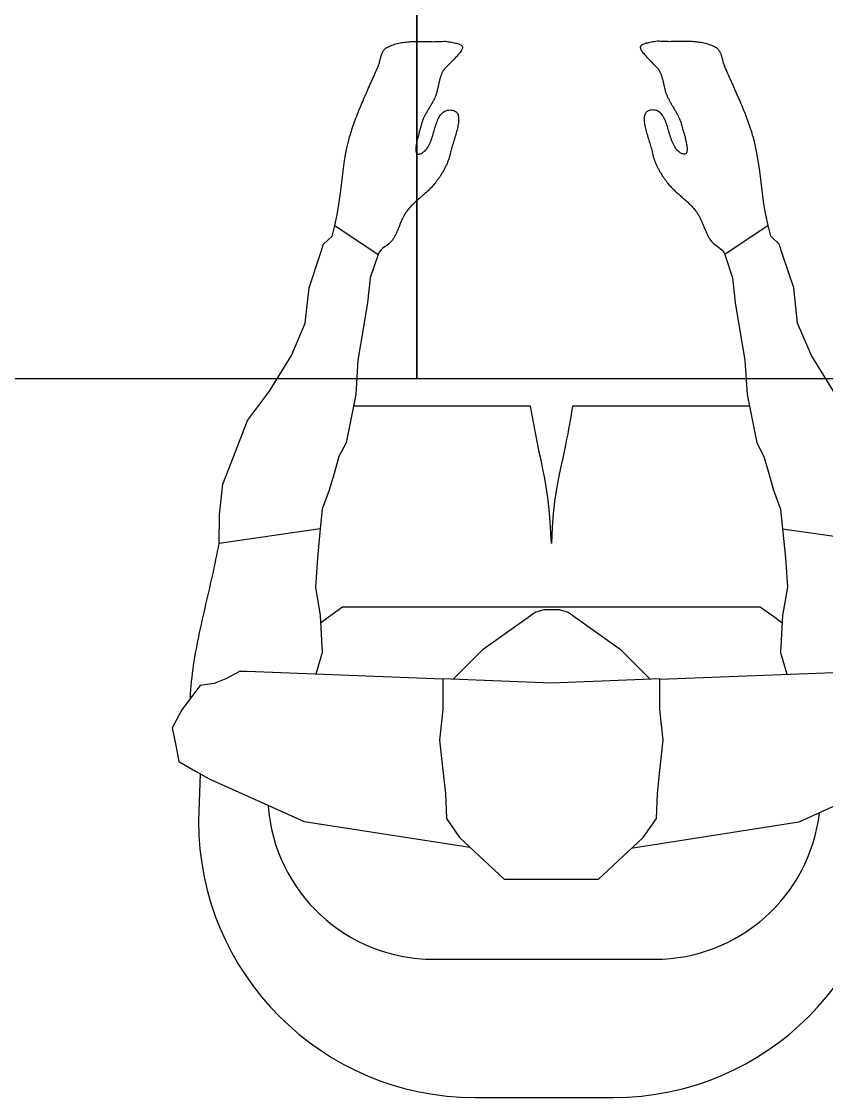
# Model space of a CAD drawing. Header units: millimetres. Extents: x -155 to 94595, y -3153 to 63413.
# Drawn here: x 90479 to 91061, y 43507 to 44285 of the extents above; entities that cross this region are included whole.
import ezdxf

# ---------------------------------------------------------------- set-up
doc = ezdxf.new("R2010")
doc.units = ezdxf.units.MM
doc.linetypes.add('TRATTEGGIATA2', pattern=[0.375, 0.25, -0.125])
doc.layers.add('5', color=1, linetype='TRATTEGGIATA2')
doc.layers.add('int', color=185, linetype='Continuous')

msp = doc.modelspace()

# ---------------------------------------------------------------- linework, layer by layer
at = {"layer": '5'}
for points in [[(90764.86, 44026.989), (90164.86, 44026.989), (90164.86, 44926.989), (90764.86, 44926.989)], [(91364.86, 44026.989), (90764.86, 44026.989), (90764.86, 44926.989), (91364.86, 44926.989)]]:
    msp.add_lwpolyline(points, close=True, dxfattribs=at)
at = {"layer": 'int'}
for p, q in [((90741.839, 44265.527), (90742.13, 44265.785)), ((90742.13, 44265.785), (90742.437, 44266.026)), ((90742.437, 44266.026), (90742.761, 44266.25)), ((90742.761, 44266.25), (90743.104, 44266.456)), ((90743.104, 44266.456), (90743.467, 44266.642)), ((90743.467, 44266.642), (90743.848, 44266.809)), ((90743.848, 44266.809), (90744.814, 44267.295)), ((90744.814, 44267.295), (90745.789, 44267.741)), ((90745.789, 44267.741), (90746.775, 44268.151)), ((90746.775, 44268.151), (90747.77, 44268.524)), ((90747.77, 44268.524), (90748.775, 44268.864)), ((90748.775, 44268.864), (90749.788, 44269.17)), ((90749.788, 44269.17), (90750.81, 44269.446)), ((90750.81, 44269.446), (90751.84, 44269.692)), ((90751.84, 44269.692), (90752.877, 44269.91)), ((90752.877, 44269.91), (90753.921, 44270.102)), ((90753.921, 44270.102), (90754.972, 44270.269)), ((90754.972, 44270.269), (90756.03, 44270.413)), ((90756.03, 44270.413), (90757.093, 44270.535)), ((90757.093, 44270.535), (90758.162, 44270.636)), ((90758.162, 44270.636), (90759.235, 44270.719)), ((90759.235, 44270.719), (90760.314, 44270.785)), ((90760.314, 44270.785), (90761.396, 44270.835)), ((90761.396, 44270.835), (90762.482, 44270.872)), ((90762.482, 44270.872), (90763.572, 44270.896)), ((90763.572, 44270.896), (90764.665, 44270.909)), ((90764.665, 44270.909), (90765.76, 44270.913)), ((90765.76, 44270.913), (90766.857, 44270.909)), ((90766.857, 44270.909), (90767.956, 44270.898)), ((90767.956, 44270.898), (90769.056, 44270.883)), ((90769.056, 44270.883), (90770.157, 44270.865)), ((90770.157, 44270.865), (90771.258, 44270.846)), ((90771.258, 44270.846), (90772.359, 44270.826)), ((90772.359, 44270.826), (90773.46, 44270.808)), ((90773.46, 44270.808), (90774.56, 44270.793)), ((90774.56, 44270.793), (90775.659, 44270.783)), ((90775.659, 44270.783), (90776.756, 44270.779)), ((90776.756, 44270.779), (90777.851, 44270.783)), ((90777.851, 44270.783), (90778.944, 44270.796)), ((90778.944, 44270.796), (90780.033, 44270.82)), ((90780.033, 44270.82), (90781.12, 44270.856)), ((90781.12, 44270.856), (90782.202, 44270.906)), ((90782.202, 44270.906), (90783.281, 44270.972)), ((90783.281, 44270.972), (90784.354, 44271.055)), ((90784.354, 44271.055), (90785.423, 44271.157)), ((90785.423, 44271.157), (90786.674, 44270.948)), ((90786.674, 44270.948), (90787.858, 44270.748)), ((90787.858, 44270.748), (90788.977, 44270.556)), ((90788.977, 44270.556), (90790.03, 44270.368)), ((90790.03, 44270.368), (90791.017, 44270.183)), ((90791.017, 44270.183), (90791.938, 44269.999)), ((90791.938, 44269.999), (90792.793, 44269.814)), ((90792.793, 44269.814), (90793.582, 44269.626)), ((90793.582, 44269.626), (90794.305, 44269.433)), ((90794.305, 44269.433), (90794.962, 44269.233)), ((90794.962, 44269.233), (90795.553, 44269.025)), ((90795.553, 44269.025), (90796.077, 44268.805)), ((90796.077, 44268.805), (90796.536, 44268.572)), ((90796.536, 44268.572), (90796.928, 44268.323)), ((90796.928, 44268.323), (90797.254, 44268.058)), ((90797.254, 44268.058), (90797.514, 44267.774)), ((90797.514, 44267.774), (90797.707, 44267.469)), ((90797.817, 44265.999), (90797.679, 44265.559)), ((90797.707, 44267.469), (90797.834, 44267.141)), ((90797.889, 44266.408), (90797.817, 44265.999)), ((90797.834, 44267.141), (90797.895, 44266.788)), ((90797.895, 44266.788), (90797.889, 44266.408)), ((90926.562, 44267.141), (90926.501, 44266.788)), ((90926.501, 44266.788), (90926.507, 44266.408)), ((90926.507, 44266.408), (90926.579, 44265.999)), ((90926.689, 44267.469), (90926.562, 44267.141)), ((90926.579, 44265.999), (90926.718, 44265.559)), ((90926.882, 44267.774), (90926.689, 44267.469)), ((90927.142, 44268.058), (90926.882, 44267.774)), ((90927.468, 44268.323), (90927.142, 44268.058)), ((90927.86, 44268.572), (90927.468, 44268.323)), ((90928.319, 44268.805), (90927.86, 44268.572)), ((90928.843, 44269.025), (90928.319, 44268.805)), ((90929.434, 44269.233), (90928.843, 44269.025)), ((90930.091, 44269.433), (90929.434, 44269.233)), ((90930.814, 44269.626), (90930.091, 44269.433)), ((90931.603, 44269.814), (90930.814, 44269.626)), ((90932.458, 44269.999), (90931.603, 44269.814)), ((90933.379, 44270.183), (90932.458, 44269.999)), ((90934.366, 44270.368), (90933.379, 44270.183)), ((90935.419, 44270.556), (90934.366, 44270.368)), ((90936.538, 44270.748), (90935.419, 44270.556)), ((90937.723, 44270.948), (90936.538, 44270.748)), ((90938.973, 44271.157), (90937.723, 44270.948)), ((90940.042, 44271.055), (90938.973, 44271.157)), ((90941.116, 44270.972), (90940.042, 44271.055)), ((90942.194, 44270.906), (90941.116, 44270.972)), ((90943.276, 44270.856), (90942.194, 44270.906)), ((90944.363, 44270.82), (90943.276, 44270.856)), ((90945.452, 44270.796), (90944.363, 44270.82)), ((90946.545, 44270.783), (90945.452, 44270.796)), ((90947.64, 44270.779), (90946.545, 44270.783)), ((90948.737, 44270.783), (90947.64, 44270.779)), ((90949.836, 44270.793), (90948.737, 44270.783)), ((90950.936, 44270.808), (90949.836, 44270.793)), ((90952.037, 44270.826), (90950.936, 44270.808)), ((90953.138, 44270.846), (90952.037, 44270.826)), ((90954.24, 44270.865), (90953.138, 44270.846)), ((90955.34, 44270.883), (90954.24, 44270.865)), ((90956.441, 44270.898), (90955.34, 44270.883)), ((90957.539, 44270.909), (90956.441, 44270.898)), ((90958.637, 44270.913), (90957.539, 44270.909)), ((90959.732, 44270.909), (90958.637, 44270.913)), ((90960.824, 44270.896), (90959.732, 44270.909)), ((90961.914, 44270.872), (90960.824, 44270.896)), ((90963, 44270.835), (90961.914, 44270.872)), ((90964.083, 44270.785), (90963, 44270.835)), ((90965.161, 44270.719), (90964.083, 44270.785)), ((90966.234, 44270.636), (90965.161, 44270.719)), ((90967.303, 44270.535), (90966.234, 44270.636)), ((90968.366, 44270.413), (90967.303, 44270.535)), ((90969.424, 44270.269), (90968.366, 44270.413)), ((90970.475, 44270.102), (90969.424, 44270.269)), ((90971.519, 44269.91), (90970.475, 44270.102)), ((90972.556, 44269.692), (90971.519, 44269.91)), ((90973.586, 44269.446), (90972.556, 44269.692)), ((90974.608, 44269.17), (90973.586, 44269.446)), ((90975.621, 44268.864), (90974.608, 44269.17)), ((90976.626, 44268.524), (90975.621, 44268.864)), ((90977.621, 44268.151), (90976.626, 44268.524)), ((90978.607, 44267.741), (90977.621, 44268.151)), ((90979.583, 44267.295), (90978.607, 44267.741)), ((90980.548, 44266.809), (90979.583, 44267.295)), ((90980.93, 44266.642), (90980.548, 44266.809)), ((90981.292, 44266.456), (90980.93, 44266.642)), ((90981.635, 44266.25), (90981.292, 44266.456)), ((90981.959, 44266.026), (90981.635, 44266.25)), ((90982.266, 44265.785), (90981.959, 44266.026)), ((90982.557, 44265.527), (90982.266, 44265.785)), ((90738.301, 44257.624), (90738.412, 44258.054)), ((90738.412, 44258.054), (90738.523, 44258.484)), ((90738.523, 44258.484), (90738.636, 44258.912)), ((90738.636, 44258.912), (90738.751, 44259.339)), ((90738.751, 44259.339), (90738.87, 44259.762)), ((90738.87, 44259.762), (90738.993, 44260.182)), ((90738.993, 44260.182), (90739.121, 44260.598)), ((90739.121, 44260.598), (90739.255, 44261.008)), ((90739.255, 44261.008), (90739.395, 44261.413)), ((90739.395, 44261.413), (90739.541, 44261.81)), ((90739.541, 44261.81), (90739.696, 44262.201)), ((90739.696, 44262.201), (90739.86, 44262.583)), ((90739.86, 44262.583), (90740.032, 44262.956)), ((90740.032, 44262.956), (90740.215, 44263.32)), ((90740.215, 44263.32), (90740.409, 44263.673)), ((90740.409, 44263.673), (90740.614, 44264.015)), ((90740.614, 44264.015), (90740.831, 44264.344)), ((90740.831, 44264.344), (90741.062, 44264.661)), ((90741.062, 44264.661), (90741.306, 44264.964)), ((90741.306, 44264.964), (90741.565, 44265.253)), ((90741.565, 44265.253), (90741.839, 44265.527)), ((90791.76, 44258.099), (90790.822, 44257.131)), ((90792.632, 44259.012), (90791.76, 44258.099)), ((90793.436, 44259.872), (90792.632, 44259.012)), ((90794.174, 44260.681), (90793.436, 44259.872)), ((90794.846, 44261.442), (90794.174, 44260.681)), ((90795.45, 44262.155), (90794.846, 44261.442)), ((90795.988, 44262.823), (90795.45, 44262.155)), ((90796.459, 44263.448), (90795.988, 44262.823)), ((90796.864, 44264.032), (90796.459, 44263.448)), ((90797.202, 44264.577), (90796.864, 44264.032)), ((90797.474, 44265.086), (90797.202, 44264.577)), ((90797.679, 44265.559), (90797.474, 44265.086)), ((90926.718, 44265.559), (90926.923, 44265.086)), ((90926.923, 44265.086), (90927.194, 44264.577)), ((90927.194, 44264.577), (90927.532, 44264.032)), ((90927.532, 44264.032), (90927.937, 44263.448)), ((90927.937, 44263.448), (90928.408, 44262.823)), ((90928.408, 44262.823), (90928.946, 44262.155)), ((90928.946, 44262.155), (90929.551, 44261.442)), ((90929.551, 44261.442), (90930.222, 44260.681)), ((90930.222, 44260.681), (90930.96, 44259.872)), ((90930.96, 44259.872), (90931.765, 44259.012)), ((90931.765, 44259.012), (90932.636, 44258.099)), ((90932.636, 44258.099), (90933.574, 44257.131)), ((90982.831, 44265.253), (90982.557, 44265.527)), ((90983.09, 44264.964), (90982.831, 44265.253)), ((90983.334, 44264.661), (90983.09, 44264.964)), ((90983.565, 44264.344), (90983.334, 44264.661)), ((90983.782, 44264.015), (90983.565, 44264.344)), ((90983.988, 44263.673), (90983.782, 44264.015)), ((90984.181, 44263.32), (90983.988, 44263.673)), ((90984.364, 44262.956), (90984.181, 44263.32)), ((90984.537, 44262.583), (90984.364, 44262.956)), ((90984.7, 44262.201), (90984.537, 44262.583)), ((90984.855, 44261.81), (90984.7, 44262.201)), ((90985.002, 44261.413), (90984.855, 44261.81)), ((90985.141, 44261.008), (90985.002, 44261.413)), ((90985.275, 44260.598), (90985.141, 44261.008)), ((90985.403, 44260.182), (90985.275, 44260.598)), ((90985.526, 44259.762), (90985.403, 44260.182)), ((90985.645, 44259.339), (90985.526, 44259.762)), ((90985.76, 44258.912), (90985.645, 44259.339)), ((90985.873, 44258.484), (90985.76, 44258.912)), ((90985.985, 44258.054), (90985.873, 44258.484)), ((90986.095, 44257.624), (90985.985, 44258.054)), ((90735.649, 44250.051), (90736.224, 44251.376)), ((90736.224, 44251.376), (90736.794, 44252.701)), ((90736.794, 44252.701), (90736.95, 44253.078)), ((90736.95, 44253.078), (90737.097, 44253.463)), ((90737.097, 44253.463), (90737.237, 44253.856)), ((90737.237, 44253.856), (90737.371, 44254.256)), ((90737.371, 44254.256), (90737.499, 44254.663)), ((90737.499, 44254.663), (90737.622, 44255.075)), ((90737.622, 44255.075), (90737.742, 44255.492)), ((90737.742, 44255.492), (90737.857, 44255.914)), ((90737.857, 44255.914), (90737.97, 44256.338)), ((90737.97, 44256.338), (90738.082, 44256.765)), ((90738.082, 44256.765), (90738.192, 44257.194)), ((90738.192, 44257.194), (90738.301, 44257.624)), ((90784.24, 44250.077), (90784.52, 44250.524)), ((90784.52, 44250.524), (90784.815, 44250.964)), ((90784.815, 44250.964), (90785.127, 44251.395)), ((90786.4, 44252.668), (90785.127, 44251.395)), ((90787.606, 44253.876), (90786.4, 44252.668)), ((90788.745, 44255.021), (90787.606, 44253.876)), ((90789.817, 44256.106), (90788.745, 44255.021)), ((90790.822, 44257.131), (90789.817, 44256.106)), ((90933.574, 44257.131), (90934.579, 44256.106)), ((90934.579, 44256.106), (90935.651, 44255.021)), ((90935.651, 44255.021), (90936.79, 44253.876)), ((90936.79, 44253.876), (90937.996, 44252.668)), ((90937.996, 44252.668), (90939.269, 44251.395)), ((90939.581, 44250.964), (90939.269, 44251.395)), ((90939.877, 44250.524), (90939.581, 44250.964)), ((90940.156, 44250.077), (90939.877, 44250.524)), ((90986.204, 44257.194), (90986.095, 44257.624)), ((90986.314, 44256.765), (90986.204, 44257.194)), ((90986.426, 44256.338), (90986.314, 44256.765)), ((90986.539, 44255.914), (90986.426, 44256.338)), ((90986.655, 44255.492), (90986.539, 44255.914)), ((90986.774, 44255.075), (90986.655, 44255.492)), ((90986.897, 44254.663), (90986.774, 44255.075)), ((90987.025, 44254.256), (90986.897, 44254.663)), ((90987.159, 44253.856), (90987.025, 44254.256)), ((90987.299, 44253.463), (90987.159, 44253.856)), ((90987.446, 44253.078), (90987.299, 44253.463)), ((90987.602, 44252.701), (90987.446, 44253.078)), ((90988.172, 44251.376), (90987.602, 44252.701)), ((90988.747, 44250.051), (90988.172, 44251.376)), ((90732.139, 44242.121), (90732.729, 44243.441)), ((90732.729, 44243.441), (90733.318, 44244.762)), ((90733.318, 44244.762), (90733.904, 44246.083)), ((90733.904, 44246.083), (90734.489, 44247.405)), ((90734.489, 44247.405), (90735.07, 44248.728)), ((90735.07, 44248.728), (90735.649, 44250.051)), ((90781.319, 44242.174), (90781.445, 44242.696)), ((90781.445, 44242.696), (90781.575, 44243.216)), ((90781.575, 44243.216), (90781.709, 44243.733)), ((90781.709, 44243.733), (90781.85, 44244.248)), ((90781.85, 44244.248), (90781.996, 44244.759)), ((90781.996, 44244.759), (90782.15, 44245.267)), ((90782.15, 44245.267), (90782.312, 44245.771)), ((90782.312, 44245.771), (90782.482, 44246.271)), ((90782.482, 44246.271), (90782.662, 44246.766)), ((90782.662, 44246.766), (90782.852, 44247.256)), ((90782.852, 44247.256), (90783.052, 44247.741)), ((90783.052, 44247.741), (90783.264, 44248.221)), ((90783.264, 44248.221), (90783.488, 44248.695)), ((90783.488, 44248.695), (90783.725, 44249.162)), ((90783.725, 44249.162), (90783.975, 44249.623)), ((90783.975, 44249.623), (90784.24, 44250.077)), ((90940.421, 44249.623), (90940.156, 44250.077)), ((90940.672, 44249.162), (90940.421, 44249.623)), ((90940.908, 44248.695), (90940.672, 44249.162)), ((90941.132, 44248.221), (90940.908, 44248.695)), ((90941.344, 44247.741), (90941.132, 44248.221)), ((90941.544, 44247.256), (90941.344, 44247.741)), ((90941.734, 44246.766), (90941.544, 44247.256)), ((90941.914, 44246.271), (90941.734, 44246.766)), ((90942.084, 44245.771), (90941.914, 44246.271)), ((90942.246, 44245.267), (90942.084, 44245.771)), ((90942.4, 44244.759), (90942.246, 44245.267)), ((90942.546, 44244.248), (90942.4, 44244.759)), ((90942.687, 44243.733), (90942.546, 44244.248)), ((90942.822, 44243.216), (90942.687, 44243.733)), ((90942.951, 44242.696), (90942.822, 44243.216)), ((90943.077, 44242.174), (90942.951, 44242.696)), ((90989.326, 44248.728), (90988.747, 44250.051)), ((90989.907, 44247.405), (90989.326, 44248.728)), ((90990.492, 44246.083), (90989.907, 44247.405)), ((90991.079, 44244.762), (90990.492, 44246.083)), ((90991.667, 44243.441), (90991.079, 44244.762)), ((90992.257, 44242.121), (90991.667, 44243.441)), ((90728.603, 44234.195), (90729.189, 44235.517)), ((90729.189, 44235.517), (90729.778, 44236.839)), ((90729.778, 44236.839), (90730.368, 44238.16)), ((90730.368, 44238.16), (90730.958, 44239.48)), ((90730.958, 44239.48), (90731.549, 44240.801)), ((90731.549, 44240.801), (90732.139, 44242.121)), ((90779.459, 44234.315), (90779.607, 44234.828)), ((90779.607, 44234.828), (90779.748, 44235.345)), ((90779.748, 44235.345), (90779.884, 44235.865)), ((90779.884, 44235.865), (90780.014, 44236.386)), ((90780.014, 44236.386), (90780.14, 44236.91)), ((90780.14, 44236.91), (90780.263, 44237.435)), ((90780.263, 44237.435), (90780.383, 44237.961)), ((90780.383, 44237.961), (90780.5, 44238.488)), ((90780.5, 44238.488), (90780.616, 44239.016)), ((90780.616, 44239.016), (90780.731, 44239.544)), ((90780.731, 44239.544), (90780.846, 44240.071)), ((90780.846, 44240.071), (90780.961, 44240.599)), ((90780.961, 44240.599), (90781.078, 44241.125)), ((90781.078, 44241.125), (90781.198, 44241.65)), ((90781.198, 44241.65), (90781.319, 44242.174)), ((90943.199, 44241.65), (90943.077, 44242.174)), ((90943.318, 44241.125), (90943.199, 44241.65)), ((90943.435, 44240.599), (90943.318, 44241.125)), ((90943.55, 44240.071), (90943.435, 44240.599)), ((90943.665, 44239.544), (90943.55, 44240.071)), ((90943.78, 44239.016), (90943.665, 44239.544)), ((90943.896, 44238.488), (90943.78, 44239.016)), ((90944.014, 44237.961), (90943.896, 44238.488)), ((90944.133, 44237.435), (90944.014, 44237.961)), ((90944.256, 44236.91), (90944.133, 44237.435)), ((90944.382, 44236.386), (90944.256, 44236.91)), ((90944.512, 44235.865), (90944.382, 44236.386)), ((90944.648, 44235.345), (90944.512, 44235.865)), ((90944.789, 44234.828), (90944.648, 44235.345)), ((90944.937, 44234.315), (90944.789, 44234.828)), ((90992.847, 44240.801), (90992.257, 44242.121)), ((90993.438, 44239.48), (90992.847, 44240.801)), ((90994.028, 44238.16), (90993.438, 44239.48)), ((90994.618, 44236.839), (90994.028, 44238.16)), ((90995.207, 44235.517), (90994.618, 44236.839)), ((90995.794, 44234.195), (90995.207, 44235.517)), ((90725.143, 44226.238), (90725.71, 44227.568)), ((90725.71, 44227.568), (90726.281, 44228.896)), ((90726.281, 44228.896), (90726.857, 44230.223)), ((90726.857, 44230.223), (90727.436, 44231.548)), ((90727.436, 44231.548), (90728.018, 44232.872)), ((90728.018, 44232.872), (90728.603, 44234.195)), ((90776.23, 44226.943), (90775.934, 44226.418)), ((90776.522, 44227.471), (90776.23, 44226.943)), ((90776.808, 44228.001), (90776.522, 44227.471)), ((90777.087, 44228.533), (90776.808, 44228.001)), ((90777.36, 44229.069), (90777.087, 44228.533)), ((90777.625, 44229.608), (90777.36, 44229.069)), ((90777.882, 44230.15), (90777.625, 44229.608)), ((90778.129, 44230.696), (90777.882, 44230.15)), ((90778.368, 44231.246), (90778.129, 44230.696)), ((90778.596, 44231.801), (90778.368, 44231.246)), ((90778.596, 44231.801), (90778.787, 44232.295)), ((90778.787, 44232.295), (90778.968, 44232.794)), ((90778.968, 44232.794), (90779.14, 44233.297)), ((90779.14, 44233.297), (90779.304, 44233.804)), ((90779.304, 44233.804), (90779.459, 44234.315)), ((90945.093, 44233.804), (90944.937, 44234.315)), ((90945.256, 44233.297), (90945.093, 44233.804)), ((90945.428, 44232.794), (90945.256, 44233.297)), ((90945.609, 44232.295), (90945.428, 44232.794)), ((90945.8, 44231.801), (90945.609, 44232.295)), ((90945.8, 44231.801), (90946.028, 44231.246)), ((90946.028, 44231.246), (90946.267, 44230.696)), ((90946.267, 44230.696), (90946.515, 44230.15)), ((90946.515, 44230.15), (90946.771, 44229.608)), ((90946.771, 44229.608), (90947.036, 44229.069)), ((90947.036, 44229.069), (90947.309, 44228.533)), ((90947.309, 44228.533), (90947.588, 44228.001)), ((90947.588, 44228.001), (90947.874, 44227.471)), ((90947.874, 44227.471), (90948.166, 44226.943)), ((90948.166, 44226.943), (90948.462, 44226.418)), ((90996.378, 44232.872), (90995.794, 44234.195)), ((90996.961, 44231.548), (90996.378, 44232.872)), ((90997.54, 44230.223), (90996.961, 44231.548)), ((90998.115, 44228.896), (90997.54, 44230.223)), ((90998.686, 44227.568), (90998.115, 44228.896)), ((90999.253, 44226.238), (90998.686, 44227.568)), ((90721.866, 44218.217), (90722.395, 44219.56)), ((90722.395, 44219.56), (90722.932, 44220.9)), ((90722.932, 44220.9), (90723.475, 44222.238)), ((90723.475, 44222.238), (90724.025, 44223.574)), ((90724.025, 44223.574), (90724.582, 44224.907)), ((90724.582, 44224.907), (90725.143, 44226.238)), ((90771.632, 44219.136), (90771.341, 44218.61)), ((90771.929, 44219.66), (90771.632, 44219.136)), ((90772.23, 44220.182), (90771.929, 44219.66)), ((90772.534, 44220.703), (90772.23, 44220.182)), ((90772.842, 44221.222), (90772.534, 44220.703)), ((90773.151, 44221.741), (90772.842, 44221.222)), ((90773.463, 44222.259), (90773.151, 44221.741)), ((90773.775, 44222.777), (90773.463, 44222.259)), ((90774.088, 44223.295), (90773.775, 44222.777)), ((90774.4, 44223.814), (90774.088, 44223.295)), ((90774.712, 44224.332), (90774.4, 44223.814)), ((90775.021, 44224.852), (90774.712, 44224.332)), ((90775.329, 44225.372), (90775.021, 44224.852)), ((90775.633, 44225.894), (90775.329, 44225.372)), ((90775.934, 44226.418), (90775.633, 44225.894)), ((90782.646, 44218.51), (90783.26, 44219.138)), ((90783.26, 44219.138), (90783.921, 44219.698)), ((90783.921, 44219.698), (90784.631, 44220.183)), ((90784.631, 44220.183), (90785.395, 44220.591)), ((90785.395, 44220.591), (90786.215, 44220.917)), ((90786.215, 44220.917), (90787.094, 44221.154)), ((90787.094, 44221.154), (90788.037, 44221.301)), ((90788.037, 44221.301), (90789.046, 44221.35)), ((90789.046, 44221.35), (90789.966, 44221.309)), ((90789.966, 44221.309), (90790.798, 44221.188)), ((90790.798, 44221.188), (90791.545, 44220.991)), ((90791.545, 44220.991), (90792.212, 44220.72)), ((90792.212, 44220.72), (90792.8, 44220.379)), ((90792.8, 44220.379), (90793.313, 44219.97)), ((90793.313, 44219.97), (90793.755, 44219.498)), ((90793.755, 44219.498), (90794.128, 44218.966)), ((90930.641, 44219.498), (90930.268, 44218.966)), ((90931.083, 44219.97), (90930.641, 44219.498)), ((90931.596, 44220.379), (90931.083, 44219.97)), ((90932.184, 44220.72), (90931.596, 44220.379)), ((90932.851, 44220.991), (90932.184, 44220.72)), ((90933.598, 44221.188), (90932.851, 44220.991)), ((90934.43, 44221.309), (90933.598, 44221.188)), ((90935.35, 44221.35), (90934.43, 44221.309)), ((90936.359, 44221.301), (90935.35, 44221.35)), ((90937.302, 44221.154), (90936.359, 44221.301)), ((90938.182, 44220.917), (90937.302, 44221.154)), ((90939.001, 44220.591), (90938.182, 44220.917)), ((90939.765, 44220.183), (90939.001, 44220.591)), ((90940.475, 44219.698), (90939.765, 44220.183)), ((90941.136, 44219.138), (90940.475, 44219.698)), ((90941.75, 44218.51), (90941.136, 44219.138)), ((90948.462, 44226.418), (90948.763, 44225.894)), ((90948.763, 44225.894), (90949.067, 44225.372)), ((90949.067, 44225.372), (90949.375, 44224.852)), ((90949.375, 44224.852), (90949.684, 44224.332)), ((90949.684, 44224.332), (90949.996, 44223.814)), ((90949.996, 44223.814), (90950.308, 44223.295)), ((90950.308, 44223.295), (90950.621, 44222.777)), ((90950.621, 44222.777), (90950.933, 44222.259)), ((90950.933, 44222.259), (90951.245, 44221.741)), ((90951.245, 44221.741), (90951.554, 44221.222)), ((90951.554, 44221.222), (90951.862, 44220.703)), ((90951.862, 44220.703), (90952.166, 44220.182)), ((90952.166, 44220.182), (90952.467, 44219.66)), ((90952.467, 44219.66), (90952.764, 44219.136)), ((90952.764, 44219.136), (90953.056, 44218.61)), ((90999.815, 44224.907), (90999.253, 44226.238)), ((91000.371, 44223.574), (90999.815, 44224.907)), ((91000.921, 44222.238), (91000.371, 44223.574)), ((91001.464, 44220.9), (91000.921, 44222.238)), ((91002.001, 44219.56), (91001.464, 44220.9)), ((91002.53, 44218.217), (91002.001, 44219.56)), ((90718.877, 44210.096), (90719.351, 44211.458)), ((90719.351, 44211.458), (90719.835, 44212.816)), ((90719.835, 44212.816), (90720.329, 44214.171)), ((90720.329, 44214.171), (90720.833, 44215.523)), ((90720.833, 44215.523), (90721.345, 44216.871)), ((90721.345, 44216.871), (90721.866, 44218.217)), ((90768.299, 44211.481), (90768.145, 44210.9)), ((90768.466, 44212.056), (90768.299, 44211.481)), ((90768.647, 44212.625), (90768.466, 44212.056)), ((90768.841, 44213.19), (90768.647, 44212.625)), ((90769.047, 44213.749), (90768.841, 44213.19)), ((90769.264, 44214.304), (90769.047, 44213.749)), ((90769.493, 44214.855), (90769.264, 44214.304)), ((90769.731, 44215.401), (90769.493, 44214.855)), ((90769.979, 44215.944), (90769.731, 44215.401)), ((90770.236, 44216.483), (90769.979, 44215.944)), ((90770.502, 44217.019), (90770.236, 44216.483)), ((90770.775, 44217.552), (90770.502, 44217.019)), ((90771.054, 44218.083), (90770.775, 44217.552)), ((90771.341, 44218.61), (90771.054, 44218.083)), ((90778.642, 44210.52), (90778.992, 44211.56)), ((90778.992, 44211.56), (90779.358, 44212.573)), ((90779.358, 44212.573), (90779.743, 44213.554)), ((90779.743, 44213.554), (90780.15, 44214.499)), ((90780.15, 44214.499), (90780.584, 44215.402)), ((90780.584, 44215.402), (90781.047, 44216.259)), ((90781.047, 44216.259), (90781.543, 44217.066)), ((90781.543, 44217.066), (90782.075, 44217.818)), ((90782.075, 44217.818), (90782.646, 44218.51)), ((90794.128, 44218.966), (90794.436, 44218.376)), ((90794.436, 44218.376), (90794.681, 44217.732)), ((90794.681, 44217.732), (90794.868, 44217.037)), ((90794.925, 44211.979), (90794.788, 44211.018)), ((90794.868, 44217.037), (90794.998, 44216.294)), ((90795.026, 44212.911), (90794.925, 44211.979)), ((90794.998, 44216.294), (90795.076, 44215.507)), ((90795.087, 44213.812), (90795.026, 44212.911)), ((90795.076, 44215.507), (90795.105, 44214.679)), ((90795.105, 44214.679), (90795.087, 44213.812)), ((90929.32, 44215.507), (90929.291, 44214.679)), ((90929.291, 44214.679), (90929.309, 44213.812)), ((90929.309, 44213.812), (90929.37, 44212.911)), ((90929.398, 44216.294), (90929.32, 44215.507)), ((90929.37, 44212.911), (90929.471, 44211.979)), ((90929.528, 44217.037), (90929.398, 44216.294)), ((90929.471, 44211.979), (90929.608, 44211.018)), ((90929.715, 44217.732), (90929.528, 44217.037)), ((90929.96, 44218.376), (90929.715, 44217.732)), ((90930.268, 44218.966), (90929.96, 44218.376)), ((90942.322, 44217.818), (90941.75, 44218.51)), ((90942.854, 44217.066), (90942.322, 44217.818)), ((90943.349, 44216.259), (90942.854, 44217.066)), ((90943.812, 44215.402), (90943.349, 44216.259)), ((90944.246, 44214.499), (90943.812, 44215.402)), ((90944.654, 44213.554), (90944.246, 44214.499)), ((90945.038, 44212.573), (90944.654, 44213.554)), ((90945.404, 44211.56), (90945.038, 44212.573)), ((90945.754, 44210.52), (90945.404, 44211.56)), ((90953.056, 44218.61), (90953.342, 44218.083)), ((90953.342, 44218.083), (90953.621, 44217.552)), ((90953.621, 44217.552), (90953.894, 44217.019)), ((90953.894, 44217.019), (90954.16, 44216.483)), ((90954.16, 44216.483), (90954.417, 44215.944)), ((90954.417, 44215.944), (90954.665, 44215.401)), ((90954.665, 44215.401), (90954.904, 44214.855)), ((90954.904, 44214.855), (90955.132, 44214.304)), ((90955.132, 44214.304), (90955.349, 44213.749)), ((90955.349, 44213.749), (90955.555, 44213.19)), ((90955.555, 44213.19), (90955.749, 44212.625)), ((90955.749, 44212.625), (90955.93, 44212.056)), ((90955.93, 44212.056), (90956.098, 44211.481)), ((90956.098, 44211.481), (90956.251, 44210.9)), ((91003.051, 44216.871), (91002.53, 44218.217)), ((91003.563, 44215.523), (91003.051, 44216.871)), ((91004.067, 44214.171), (91003.563, 44215.523)), ((91004.561, 44212.816), (91004.067, 44214.171)), ((91005.045, 44211.458), (91004.561, 44212.816)), ((91005.519, 44210.096), (91005.045, 44211.458)), ((90716.682, 44203.228), (90717.096, 44204.61)), ((90717.096, 44204.61), (90717.524, 44205.987)), ((90717.524, 44205.987), (90717.963, 44207.361)), ((90717.963, 44207.361), (90718.415, 44208.73)), ((90718.415, 44208.73), (90718.877, 44210.096)), ((90766.219, 44203.991), (90765.998, 44203.184)), ((90766.44, 44204.787), (90766.219, 44203.991)), ((90766.661, 44205.569), (90766.44, 44204.787)), ((90766.879, 44206.334), (90766.661, 44205.569)), ((90767.091, 44207.077), (90766.879, 44206.334)), ((90767.296, 44207.795), (90767.091, 44207.077)), ((90767.492, 44208.486), (90767.296, 44207.795)), ((90767.677, 44209.145), (90767.492, 44208.486)), ((90767.849, 44209.77), (90767.677, 44209.145)), ((90768.006, 44210.356), (90767.849, 44209.77)), ((90768.145, 44210.9), (90768.006, 44210.356)), ((90776.356, 44202.855), (90776.689, 44203.958)), ((90776.689, 44203.958), (90777.014, 44205.067)), ((90777.014, 44205.067), (90777.335, 44206.175)), ((90777.335, 44206.175), (90777.655, 44207.28)), ((90777.655, 44207.28), (90777.977, 44208.375)), ((90777.977, 44208.375), (90778.305, 44209.456)), ((90778.305, 44209.456), (90778.642, 44210.52)), ((90793.064, 44203.768), (90792.747, 44202.697)), ((90793.369, 44204.837), (90793.064, 44203.768)), ((90793.66, 44205.901), (90793.369, 44204.837)), ((90793.934, 44206.955), (90793.66, 44205.901)), ((90794.187, 44207.997), (90793.934, 44206.955)), ((90794.415, 44209.024), (90794.187, 44207.997)), ((90794.617, 44210.032), (90794.415, 44209.024)), ((90794.788, 44211.018), (90794.617, 44210.032)), ((90929.608, 44211.018), (90929.779, 44210.032)), ((90929.779, 44210.032), (90929.981, 44209.024)), ((90929.981, 44209.024), (90930.209, 44207.997)), ((90930.209, 44207.997), (90930.462, 44206.955)), ((90930.462, 44206.955), (90930.736, 44205.901)), ((90930.736, 44205.901), (90931.027, 44204.837)), ((90931.027, 44204.837), (90931.333, 44203.768)), ((90931.333, 44203.768), (90931.65, 44202.697)), ((90946.091, 44209.456), (90945.754, 44210.52)), ((90946.419, 44208.375), (90946.091, 44209.456)), ((90946.741, 44207.28), (90946.419, 44208.375)), ((90947.061, 44206.175), (90946.741, 44207.28)), ((90947.382, 44205.067), (90947.061, 44206.175)), ((90947.707, 44203.958), (90947.382, 44205.067)), ((90948.04, 44202.855), (90947.707, 44203.958)), ((90956.251, 44210.9), (90956.391, 44210.356)), ((90956.391, 44210.356), (90956.547, 44209.77)), ((90956.547, 44209.77), (90956.719, 44209.145)), ((90956.719, 44209.145), (90956.904, 44208.486)), ((90956.904, 44208.486), (90957.1, 44207.795)), ((90957.1, 44207.795), (90957.305, 44207.077)), ((90957.305, 44207.077), (90957.518, 44206.334)), ((90957.518, 44206.334), (90957.735, 44205.569)), ((90957.735, 44205.569), (90957.956, 44204.787)), ((90957.956, 44204.787), (90958.177, 44203.991)), ((90958.177, 44203.991), (90958.399, 44203.184)), ((91005.982, 44208.73), (91005.519, 44210.096)), ((91006.433, 44207.361), (91005.982, 44208.73)), ((91006.873, 44205.987), (91006.433, 44207.361)), ((91007.3, 44204.61), (91006.873, 44205.987)), ((91007.714, 44203.228), (91007.3, 44204.61)), ((90714.054, 44192.725), (90715.894, 44200.45)), ((90715.894, 44200.45), (90716.281, 44201.841)), ((90716.281, 44201.841), (90716.682, 44203.228)), ((90764.369, 44195.989), (90764.264, 44195.261)), ((90764.494, 44196.741), (90764.369, 44195.989)), ((90764.638, 44197.513), (90764.494, 44196.741)), ((90764.798, 44198.302), (90764.638, 44197.513)), ((90764.973, 44199.103), (90764.798, 44198.302)), ((90765.161, 44199.914), (90764.973, 44199.103)), ((90765.359, 44200.73), (90765.161, 44199.914)), ((90765.566, 44201.55), (90765.359, 44200.73)), ((90765.779, 44202.369), (90765.566, 44201.55)), ((90765.998, 44203.184), (90765.779, 44202.369)), ((90773.528, 44195.649), (90774.009, 44196.59)), ((90774.009, 44196.59), (90774.459, 44197.569)), ((90774.459, 44197.569), (90774.881, 44198.58)), ((90774.881, 44198.58), (90775.278, 44199.618)), ((90775.278, 44199.618), (90775.654, 44200.68)), ((90775.654, 44200.68), (90776.012, 44201.76)), ((90776.012, 44201.76), (90776.356, 44202.855)), ((90790.786, 44196.394), (90790.479, 44195.395)), ((90791.104, 44197.413), (90790.786, 44196.394)), ((90791.429, 44198.449), (90791.104, 44197.413)), ((90791.76, 44199.499), (90791.429, 44198.449)), ((90792.091, 44200.559), (90791.76, 44199.499)), ((90792.421, 44201.626), (90792.091, 44200.559)), ((90792.747, 44202.697), (90792.421, 44201.626)), ((90931.65, 44202.697), (90931.975, 44201.626)), ((90931.975, 44201.626), (90932.305, 44200.559)), ((90932.305, 44200.559), (90932.636, 44199.499)), ((90932.636, 44199.499), (90932.967, 44198.449)), ((90932.967, 44198.449), (90933.292, 44197.413)), ((90933.292, 44197.413), (90933.61, 44196.394)), ((90933.61, 44196.394), (90933.917, 44195.395)), ((90948.384, 44201.76), (90948.04, 44202.855)), ((90948.742, 44200.68), (90948.384, 44201.76)), ((90949.118, 44199.618), (90948.742, 44200.68)), ((90949.516, 44198.58), (90949.118, 44199.618)), ((90949.937, 44197.569), (90949.516, 44198.58)), ((90950.387, 44196.59), (90949.937, 44197.569)), ((90950.869, 44195.649), (90950.387, 44196.59)), ((90958.399, 44203.184), (90958.617, 44202.369)), ((90958.617, 44202.369), (90958.83, 44201.55)), ((90958.83, 44201.55), (90959.037, 44200.73)), ((90959.037, 44200.73), (90959.236, 44199.914)), ((90959.236, 44199.914), (90959.423, 44199.103)), ((90959.423, 44199.103), (90959.598, 44198.302)), ((90959.598, 44198.302), (90959.758, 44197.513)), ((90959.758, 44197.513), (90959.902, 44196.741)), ((90959.902, 44196.741), (90960.027, 44195.989)), ((90960.027, 44195.989), (90960.132, 44195.261)), ((91008.115, 44201.841), (91007.714, 44203.228)), ((91008.502, 44200.45), (91008.115, 44201.841)), ((91010.342, 44192.725), (91008.502, 44200.45)), ((90712.63, 44184.913), (90714.054, 44192.725)), ((90764.093, 44193.247), (90764.09, 44192.645)), ((90764.09, 44192.645), (90764.118, 44192.084)), ((90764.124, 44193.886), (90764.093, 44193.247)), ((90764.118, 44192.084), (90764.178, 44191.566)), ((90764.182, 44194.558), (90764.124, 44193.886)), ((90764.178, 44191.566), (90764.273, 44191.095)), ((90764.264, 44195.261), (90764.182, 44194.558)), ((90764.273, 44191.095), (90764.403, 44190.675)), ((90764.403, 44190.675), (90764.573, 44190.308)), ((90764.573, 44190.308), (90764.782, 44189.999)), ((90764.782, 44189.999), (90765.034, 44189.751)), ((90765.034, 44189.751), (90765.33, 44189.566)), ((90765.33, 44189.566), (90765.672, 44189.45)), ((90765.672, 44189.45), (90766.062, 44189.404)), ((90766.062, 44189.404), (90766.503, 44189.433)), ((90766.503, 44189.433), (90766.995, 44189.539)), ((90766.995, 44189.539), (90767.542, 44189.727)), ((90767.542, 44189.727), (90768.145, 44189.999)), ((90768.145, 44189.999), (90768.999, 44190.48)), ((90768.999, 44190.48), (90769.794, 44191.034)), ((90769.794, 44191.034), (90770.534, 44191.657)), ((90770.534, 44191.657), (90771.222, 44192.344)), ((90771.222, 44192.344), (90771.862, 44193.092)), ((90771.862, 44193.092), (90772.458, 44193.895)), ((90772.458, 44193.895), (90773.012, 44194.749)), ((90773.012, 44194.749), (90773.528, 44195.649)), ((90788.645, 44188.239), (90788.491, 44187.658)), ((90788.789, 44188.823), (90788.645, 44188.239)), ((90788.922, 44189.41), (90788.789, 44188.823)), ((90789.046, 44189.999), (90788.922, 44189.41)), ((90789.22, 44190.811), (90789.046, 44189.999)), ((90789.425, 44191.662), (90789.22, 44190.811)), ((90789.656, 44192.549), (90789.425, 44191.662)), ((90789.911, 44193.469), (90789.656, 44192.549)), ((90790.186, 44194.418), (90789.911, 44193.469)), ((90790.479, 44195.395), (90790.186, 44194.418)), ((90933.917, 44195.395), (90934.21, 44194.418)), ((90934.21, 44194.418), (90934.485, 44193.469)), ((90934.485, 44193.469), (90934.74, 44192.549)), ((90934.74, 44192.549), (90934.972, 44191.662)), ((90934.972, 44191.662), (90935.176, 44190.811)), ((90935.176, 44190.811), (90935.35, 44189.999)), ((90935.35, 44189.999), (90935.474, 44189.41)), ((90935.474, 44189.41), (90935.607, 44188.823)), ((90935.607, 44188.823), (90935.752, 44188.239)), ((90935.752, 44188.239), (90935.905, 44187.658)), ((90951.384, 44194.749), (90950.869, 44195.649)), ((90951.938, 44193.895), (90951.384, 44194.749)), ((90952.534, 44193.092), (90951.938, 44193.895)), ((90953.174, 44192.344), (90952.534, 44193.092)), ((90953.863, 44191.657), (90953.174, 44192.344)), ((90954.603, 44191.034), (90953.863, 44191.657)), ((90955.397, 44190.48), (90954.603, 44191.034)), ((90956.251, 44189.999), (90955.397, 44190.48)), ((90956.854, 44189.727), (90956.251, 44189.999)), ((90957.401, 44189.539), (90956.854, 44189.727)), ((90957.893, 44189.433), (90957.401, 44189.539)), ((90958.334, 44189.404), (90957.893, 44189.433)), ((90958.724, 44189.45), (90958.334, 44189.404)), ((90959.066, 44189.566), (90958.724, 44189.45)), ((90959.362, 44189.751), (90959.066, 44189.566)), ((90959.614, 44189.999), (90959.362, 44189.751)), ((90959.824, 44190.308), (90959.614, 44189.999)), ((90959.993, 44190.675), (90959.824, 44190.308)), ((90960.123, 44191.095), (90959.993, 44190.675)), ((90960.218, 44191.566), (90960.123, 44191.095)), ((90960.132, 44195.261), (90960.214, 44194.558)), ((90960.214, 44194.558), (90960.272, 44193.886)), ((90960.278, 44192.084), (90960.218, 44191.566)), ((90960.272, 44193.886), (90960.303, 44193.247)), ((90960.306, 44192.645), (90960.278, 44192.084)), ((90960.303, 44193.247), (90960.306, 44192.645)), ((91011.766, 44184.913), (91010.342, 44192.725)), ((90711.491, 44177.042), (90712.63, 44184.913)), ((90785.688, 44180.36), (90785.418, 44179.818)), ((90785.95, 44180.904), (90785.688, 44180.36)), ((90786.206, 44181.452), (90785.95, 44180.904)), ((90786.454, 44182.002), (90786.206, 44181.452)), ((90786.695, 44182.555), (90786.454, 44182.002)), ((90786.928, 44183.11), (90786.695, 44182.555)), ((90787.154, 44183.669), (90786.928, 44183.11)), ((90787.371, 44184.23), (90787.154, 44183.669)), ((90787.58, 44184.795), (90787.371, 44184.23)), ((90787.78, 44185.362), (90787.58, 44184.795)), ((90787.971, 44185.931), (90787.78, 44185.362)), ((90788.154, 44186.504), (90787.971, 44185.931)), ((90788.327, 44187.08), (90788.154, 44186.504)), ((90788.491, 44187.658), (90788.327, 44187.08)), ((90935.905, 44187.658), (90936.069, 44187.08)), ((90936.069, 44187.08), (90936.242, 44186.504)), ((90936.242, 44186.504), (90936.425, 44185.931)), ((90936.425, 44185.931), (90936.616, 44185.362)), ((90936.616, 44185.362), (90936.816, 44184.795)), ((90936.816, 44184.795), (90937.025, 44184.23)), ((90937.025, 44184.23), (90937.242, 44183.669)), ((90937.242, 44183.669), (90937.468, 44183.11)), ((90937.468, 44183.11), (90937.701, 44182.555)), ((90937.701, 44182.555), (90937.942, 44182.002)), ((90937.942, 44182.002), (90938.19, 44181.452)), ((90938.19, 44181.452), (90938.446, 44180.904)), ((90938.446, 44180.904), (90938.709, 44180.36)), ((90938.709, 44180.36), (90938.978, 44179.818)), ((91012.905, 44177.042), (91011.766, 44184.913)), ((90710.504, 44169.139), (90711.491, 44177.042)), ((90781.062, 44172.533), (90780.718, 44172.034)), ((90781.402, 44173.035), (90781.062, 44172.533)), ((90781.739, 44173.54), (90781.402, 44173.035)), ((90782.072, 44174.047), (90781.739, 44173.54)), ((90782.401, 44174.558), (90782.072, 44174.047)), ((90782.726, 44175.071), (90782.401, 44174.558)), ((90783.046, 44175.587), (90782.726, 44175.071)), ((90783.362, 44176.106), (90783.046, 44175.587)), ((90783.672, 44176.628), (90783.362, 44176.106)), ((90783.978, 44177.153), (90783.672, 44176.628)), ((90784.277, 44177.68), (90783.978, 44177.153)), ((90784.572, 44178.21), (90784.277, 44177.68)), ((90784.86, 44178.743), (90784.572, 44178.21)), ((90785.142, 44179.279), (90784.86, 44178.743)), ((90785.418, 44179.818), (90785.142, 44179.279)), ((90938.978, 44179.818), (90939.254, 44179.279)), ((90939.254, 44179.279), (90939.536, 44178.743)), ((90939.536, 44178.743), (90939.824, 44178.21)), ((90939.824, 44178.21), (90940.119, 44177.68)), ((90940.119, 44177.68), (90940.419, 44177.153)), ((90940.419, 44177.153), (90940.724, 44176.628)), ((90940.724, 44176.628), (90941.034, 44176.106)), ((90941.034, 44176.106), (90941.35, 44175.587)), ((90941.35, 44175.587), (90941.67, 44175.071)), ((90941.67, 44175.071), (90941.995, 44174.558)), ((90941.995, 44174.558), (90942.324, 44174.047)), ((90942.324, 44174.047), (90942.657, 44173.54)), ((90942.657, 44173.54), (90942.994, 44173.035)), ((90942.994, 44173.035), (90943.334, 44172.533)), ((90943.334, 44172.533), (90943.678, 44172.034)), ((91013.892, 44169.139), (91012.905, 44177.042)), ((90709.538, 44161.231), (90710.504, 44169.139)), ((90775.14, 44165.085), (90774.61, 44164.544)), ((90775.663, 44165.632), (90775.14, 44165.085)), ((90776.177, 44166.188), (90775.663, 44165.632)), ((90776.681, 44166.751), (90776.177, 44166.188)), ((90777.176, 44167.324), (90776.681, 44166.751)), ((90777.661, 44167.905), (90777.176, 44167.324)), ((90778.134, 44168.497), (90777.661, 44167.905)), ((90778.596, 44169.099), (90778.134, 44168.497)), ((90778.955, 44169.581), (90778.596, 44169.099)), ((90779.313, 44170.066), (90778.955, 44169.581)), ((90779.668, 44170.554), (90779.313, 44170.066)), ((90780.021, 44171.044), (90779.668, 44170.554)), ((90780.371, 44171.538), (90780.021, 44171.044)), ((90780.718, 44172.034), (90780.371, 44171.538)), ((90943.678, 44172.034), (90944.025, 44171.538)), ((90944.025, 44171.538), (90944.375, 44171.044)), ((90944.375, 44171.044), (90944.728, 44170.554)), ((90944.728, 44170.554), (90945.083, 44170.066)), ((90945.083, 44170.066), (90945.441, 44169.581)), ((90945.441, 44169.581), (90945.8, 44169.099)), ((90945.8, 44169.099), (90946.262, 44168.497)), ((90946.262, 44168.497), (90946.735, 44167.905)), ((90946.735, 44167.905), (90947.22, 44167.324)), ((90947.22, 44167.324), (90947.715, 44166.751)), ((90947.715, 44166.751), (90948.219, 44166.188)), ((90948.219, 44166.188), (90948.733, 44165.632)), ((90948.733, 44165.632), (90949.256, 44165.085)), ((90949.256, 44165.085), (90949.786, 44164.544)), ((91014.858, 44161.231), (91013.892, 44169.139)), ((90708.461, 44153.345), (90709.538, 44161.231)), ((90766.133, 44156.894), (90765.562, 44156.389)), ((90766.707, 44157.397), (90766.133, 44156.894)), ((90767.282, 44157.898), (90766.707, 44157.397)), ((90767.857, 44158.398), (90767.282, 44157.898)), ((90768.433, 44158.899), (90767.857, 44158.398)), ((90769.009, 44159.399), (90768.433, 44158.899)), ((90769.584, 44159.901), (90769.009, 44159.399)), ((90770.157, 44160.403), (90769.584, 44159.901)), ((90770.728, 44160.908), (90770.157, 44160.403)), ((90771.296, 44161.415), (90770.728, 44160.908)), ((90771.861, 44161.926), (90771.296, 44161.415)), ((90772.422, 44162.44), (90771.861, 44161.926)), ((90772.977, 44162.958), (90772.422, 44162.44)), ((90773.528, 44163.481), (90772.977, 44162.958)), ((90774.072, 44164.009), (90773.528, 44163.481)), ((90774.61, 44164.544), (90774.072, 44164.009)), ((90949.786, 44164.544), (90950.324, 44164.009)), ((90950.324, 44164.009), (90950.868, 44163.481)), ((90950.868, 44163.481), (90951.419, 44162.958)), ((90951.419, 44162.958), (90951.974, 44162.44)), ((90951.974, 44162.44), (90952.535, 44161.926)), ((90952.535, 44161.926), (90953.1, 44161.415)), ((90953.1, 44161.415), (90953.668, 44160.908)), ((90953.668, 44160.908), (90954.239, 44160.403)), ((90954.239, 44160.403), (90954.812, 44159.901)), ((90954.812, 44159.901), (90955.387, 44159.399)), ((90955.387, 44159.399), (90955.963, 44158.899)), ((90955.963, 44158.899), (90956.539, 44158.398)), ((90956.539, 44158.398), (90957.115, 44157.898)), ((90957.115, 44157.898), (90957.689, 44157.397)), ((90957.689, 44157.397), (90958.263, 44156.894)), ((90958.263, 44156.894), (90958.834, 44156.389)), ((91015.935, 44153.345), (91014.858, 44161.231)), ((90707.14, 44145.508), (90708.461, 44153.345)), ((90758.63, 44149.392), (90758.157, 44148.8)), ((90759.114, 44149.973), (90758.63, 44149.392)), ((90759.609, 44150.546), (90759.114, 44149.973)), ((90760.114, 44151.109), (90759.609, 44150.546)), ((90760.628, 44151.665), (90760.114, 44151.109)), ((90761.15, 44152.213), (90760.628, 44151.665)), ((90761.681, 44152.753), (90761.15, 44152.213)), ((90762.219, 44153.288), (90761.681, 44152.753)), ((90762.763, 44153.816), (90762.219, 44153.288)), ((90763.313, 44154.339), (90762.763, 44153.816)), ((90763.869, 44154.857), (90763.313, 44154.339)), ((90764.43, 44155.371), (90763.869, 44154.857)), ((90764.994, 44155.882), (90764.43, 44155.371)), ((90765.562, 44156.389), (90764.994, 44155.882)), ((90958.834, 44156.389), (90959.402, 44155.882)), ((90959.402, 44155.882), (90959.966, 44155.371)), ((90959.966, 44155.371), (90960.527, 44154.857)), ((90960.527, 44154.857), (90961.083, 44154.339)), ((90961.083, 44154.339), (90961.633, 44153.816)), ((90961.633, 44153.816), (90962.178, 44153.288)), ((90962.178, 44153.288), (90962.715, 44152.753)), ((90962.715, 44152.753), (90963.246, 44152.213)), ((90963.246, 44152.213), (90963.768, 44151.665)), ((90963.768, 44151.665), (90964.282, 44151.109)), ((90964.282, 44151.109), (90964.787, 44150.546)), ((90964.787, 44150.546), (90965.282, 44149.973)), ((90965.282, 44149.973), (90965.766, 44149.392)), ((90965.766, 44149.392), (90966.239, 44148.8)), ((91017.256, 44145.508), (91015.935, 44153.345)), ((90705.444, 44137.748), (90707.14, 44145.508)), ((90753.864, 44141.445), (90753.62, 44140.895)), ((90754.113, 44141.991), (90753.864, 44141.445)), ((90754.367, 44142.535), (90754.113, 44141.991)), ((90754.628, 44143.075), (90754.367, 44142.535)), ((90754.894, 44143.611), (90754.628, 44143.075)), ((90755.168, 44144.143), (90754.894, 44143.611)), ((90755.45, 44144.67), (90755.168, 44144.143)), ((90755.741, 44145.192), (90755.45, 44144.67)), ((90756.04, 44145.708), (90755.741, 44145.192)), ((90756.349, 44146.219), (90756.04, 44145.708)), ((90756.669, 44146.724), (90756.349, 44146.219)), ((90756.999, 44147.222), (90756.669, 44146.724)), ((90757.341, 44147.714), (90756.999, 44147.222)), ((90757.695, 44148.198), (90757.341, 44147.714)), ((90758.157, 44148.8), (90757.695, 44148.198)), ((90966.239, 44148.8), (90966.701, 44148.198)), ((90966.701, 44148.198), (90967.055, 44147.714)), ((90967.055, 44147.714), (90967.397, 44147.222)), ((90967.397, 44147.222), (90967.728, 44146.724)), ((90967.728, 44146.724), (90968.047, 44146.219)), ((90968.047, 44146.219), (90968.356, 44145.708)), ((90968.356, 44145.708), (90968.656, 44145.192)), ((90968.656, 44145.192), (90968.946, 44144.67)), ((90968.946, 44144.67), (90969.228, 44144.143)), ((90969.228, 44144.143), (90969.502, 44143.611)), ((90969.502, 44143.611), (90969.769, 44143.075)), ((90969.769, 44143.075), (90970.029, 44142.535)), ((90970.029, 44142.535), (90970.283, 44141.991)), ((90970.283, 44141.991), (90970.532, 44141.445)), ((90970.532, 44141.445), (90970.776, 44140.895)), ((91018.953, 44137.748), (91017.256, 44145.508)), ((90703.547, 44130.161), (90705.444, 44137.748)), ((90705.444, 44137.748), (90736.794, 44116.847)), ((90750.597, 44133.659), (90750.354, 44133.108)), ((90750.836, 44134.212), (90750.597, 44133.659)), ((90751.071, 44134.767), (90750.836, 44134.212)), ((90751.304, 44135.324), (90751.071, 44134.767)), ((90751.535, 44135.882), (90751.304, 44135.324)), ((90751.764, 44136.441), (90751.535, 44135.882)), ((90751.992, 44137), (90751.764, 44136.441)), ((90752.221, 44137.559), (90751.992, 44137)), ((90752.449, 44138.118), (90752.221, 44137.559)), ((90752.679, 44138.676), (90752.449, 44138.118)), ((90752.91, 44139.233), (90752.679, 44138.676)), ((90753.144, 44139.789), (90752.91, 44139.233)), ((90753.38, 44140.343), (90753.144, 44139.789)), ((90753.62, 44140.895), (90753.38, 44140.343)), ((90970.776, 44140.895), (90971.016, 44140.343)), ((90971.016, 44140.343), (90971.252, 44139.789)), ((90971.252, 44139.789), (90971.486, 44139.233)), ((90971.486, 44139.233), (90971.717, 44138.676)), ((90971.717, 44138.676), (90971.947, 44138.118)), ((90971.947, 44138.118), (90972.175, 44137.559)), ((90972.175, 44137.559), (90972.404, 44137)), ((90972.404, 44137), (90972.632, 44136.441)), ((90972.632, 44136.441), (90972.861, 44135.882)), ((90972.861, 44135.882), (90973.092, 44135.324)), ((90973.092, 44135.324), (90973.325, 44134.767)), ((90973.325, 44134.767), (90973.561, 44134.212)), ((90973.561, 44134.212), (90973.799, 44133.659)), ((90973.799, 44133.659), (90974.042, 44133.108)), ((91018.953, 44137.748), (90987.602, 44116.847)), ((91020.849, 44130.161), (91018.953, 44137.748)), ((90697.461, 44124.249), (90703.547, 44130.161)), ((90746.074, 44125.863), (90744.678, 44124.599)), ((90747.245, 44127.298), (90746.074, 44125.863)), ((90747.572, 44127.8), (90747.245, 44127.298)), ((90747.888, 44128.309), (90747.572, 44127.8)), ((90748.195, 44128.823), (90747.888, 44128.309)), ((90748.491, 44129.343), (90748.195, 44128.823)), ((90748.779, 44129.869), (90748.491, 44129.343)), ((90749.059, 44130.399), (90748.779, 44129.869)), ((90749.331, 44130.933), (90749.059, 44130.399)), ((90749.595, 44131.471), (90749.331, 44130.933)), ((90749.854, 44132.014), (90749.595, 44131.471)), ((90750.106, 44132.559), (90749.854, 44132.014)), ((90750.354, 44133.108), (90750.106, 44132.559)), ((90974.042, 44133.108), (90974.29, 44132.559)), ((90974.29, 44132.559), (90974.542, 44132.014)), ((90974.542, 44132.014), (90974.801, 44131.471)), ((90974.801, 44131.471), (90975.065, 44130.933)), ((90975.065, 44130.933), (90975.337, 44130.399)), ((90975.337, 44130.399), (90975.617, 44129.869)), ((90975.617, 44129.869), (90975.905, 44129.343)), ((90975.905, 44129.343), (90976.201, 44128.823)), ((90976.201, 44128.823), (90976.508, 44128.309)), ((90976.508, 44128.309), (90976.824, 44127.8)), ((90976.824, 44127.8), (90977.151, 44127.298)), ((90977.151, 44127.298), (90978.322, 44125.863)), ((90978.322, 44125.863), (90979.718, 44124.599)), ((91026.936, 44124.249), (91020.849, 44130.161)), ((90694.993, 44116.847), (90697.461, 44124.249)), ((90737.586, 44118.494), (90736.794, 44116.847)), ((90738.711, 44119.909), (90737.586, 44118.494)), ((90740.075, 44121.16), (90738.711, 44119.909)), ((90741.586, 44122.314), (90740.075, 44121.16)), ((90743.152, 44123.438), (90741.586, 44122.314)), ((90744.678, 44124.599), (90743.152, 44123.438)), ((90979.718, 44124.599), (90981.245, 44123.438)), ((90981.245, 44123.438), (90982.81, 44122.314)), ((90982.81, 44122.314), (90984.321, 44121.16)), ((90984.321, 44121.16), (90985.685, 44119.909)), ((90985.685, 44119.909), (90986.81, 44118.494)), ((90986.81, 44118.494), (90987.602, 44116.847)), ((91029.403, 44116.847), (91026.936, 44124.249)), ((90686.973, 44092.785), (90694.993, 44116.847)), ((90736.794, 44116.847), (90731.17, 44099.975)), ((90987.602, 44116.847), (90993.226, 44099.975)), ((91037.424, 44092.785), (91029.403, 44116.847)), ((90731.17, 44099.975), (90729.264, 44082.118)), ((90993.226, 44099.975), (90995.132, 44082.118)), ((90684.096, 44067.036), (90686.973, 44092.785)), ((91040.3, 44067.036), (91037.424, 44092.785)), ((90729.264, 44082.118), (90726.344, 44064.596)), ((90995.132, 44082.118), (90998.052, 44064.596)), ((90674.093, 44043.695), (90684.096, 44067.036)), ((90726.344, 44064.596), (90722.295, 44040.298)), ((90998.052, 44064.596), (91002.102, 44040.298)), ((91050.303, 44043.695), (91040.3, 44067.036)), ((90658.228, 44017.854), (90674.093, 44043.695)), ((90722.295, 44040.298), (90720.726, 44015.603)), ((91002.102, 44040.298), (91003.67, 44015.603)), ((91066.168, 44017.854), (91050.303, 44043.695)), ((90642.393, 43996.806), (90658.228, 44017.854)), ((90720.726, 44015.603), (90715.894, 43991.444)), ((91003.67, 44015.603), (91008.502, 43991.444)), ((90847.178, 44006.989), (90719.003, 44006.989)), ((90849.209, 43995.585), (90847.178, 44006.989)), ((90876.76, 44002.671), (90876.197, 43999.431)), ((90877.511, 44006.989), (90876.76, 44002.671)), ((91005.393, 44006.989), (90877.511, 44006.989)), ((90632.291, 43970.543), (90642.393, 43996.806)), ((90851.834, 43981.439), (90849.209, 43995.585)), ((90875.251, 43994.05), (90874.657, 43990.773)), ((90875.763, 43996.944), (90875.251, 43994.05)), ((90876.197, 43999.431), (90875.763, 43996.944)), ((90715.894, 43991.444), (90713.731, 43980.628)), ((90873.978, 43987.136), (90873.21, 43983.161)), ((90874.657, 43990.773), (90873.978, 43987.136)), ((91008.502, 43991.444), (91010.665, 43980.628)), ((90713.731, 43980.628), (90708.47, 43970.686)), ((90853.324, 43974.135), (90851.834, 43981.439)), ((90872.35, 43978.872), (90871.393, 43974.291)), ((90873.21, 43983.161), (90872.35, 43978.872)), ((91010.665, 43980.628), (91015.926, 43970.686)), ((90624.659, 43950.699), (90632.291, 43970.543)), ((90708.47, 43970.686), (90705.444, 43960.093)), ((90854.668, 43967.942), (90853.324, 43974.135)), ((90871.393, 43974.291), (90870.338, 43969.442)), ((91015.926, 43970.686), (91018.953, 43960.093)), ((90856.031, 43961.552), (90854.668, 43967.942)), ((90869.187, 43964.317), (90867.981, 43958.784)), ((90870.338, 43969.442), (90869.187, 43964.317)), ((90705.444, 43960.093), (90701.497, 43946.282)), ((90857.37, 43954.765), (90856.031, 43961.552)), ((90858.641, 43947.38), (90857.37, 43954.765)), ((90867.981, 43958.784), (90866.766, 43952.678)), ((91018.953, 43960.093), (91022.899, 43946.282)), ((90622.062, 43928.708), (90624.659, 43950.699)), ((90859.803, 43939.196), (90858.641, 43947.38)), ((90866.766, 43952.678), (90865.588, 43945.836)), ((90701.497, 43946.282), (90696.425, 43932.608)), ((90860.811, 43930.012), (90859.803, 43939.196)), ((90865.588, 43945.836), (90864.496, 43938.095)), ((91022.899, 43946.282), (91027.971, 43932.608)), ((90696.425, 43932.608), (90694.993, 43918.292)), ((90864.496, 43938.095), (90863.535, 43929.292)), ((91027.971, 43932.608), (91029.403, 43918.292)), ((90621.841, 43907.841), (90622.062, 43928.708)), ((90861.624, 43919.627), (90860.811, 43930.012)), ((90863.535, 43929.292), (90862.754, 43919.261)), ((90694.993, 43918.292), (90621.841, 43907.841)), ((90694.993, 43918.292), (90692.912, 43897.478)), ((90862.198, 43907.841), (90861.624, 43919.627)), ((90862.754, 43919.261), (90862.198, 43907.841)), ((91029.403, 43918.292), (91031.484, 43897.478)), ((91029.403, 43918.292), (91102.555, 43907.841)), ((90621.309, 43904.893), (90621.841, 43907.841)), ((90620.179, 43899.003), (90620.754, 43901.946)), ((90620.754, 43901.946), (90621.309, 43904.893)), ((90618.348, 43890.185), (90618.974, 43893.123)), ((90618.974, 43893.123), (90619.585, 43896.062)), ((90619.585, 43896.062), (90620.179, 43899.003)), ((90692.912, 43897.478), (90691.549, 43876.253)), ((91031.484, 43897.478), (91032.847, 43876.253)), ((90617.058, 43884.315), (90617.709, 43887.25)), ((90617.709, 43887.25), (90618.348, 43890.185)), ((90615.055, 43875.519), (90615.729, 43878.451)), ((90615.729, 43878.451), (90616.398, 43881.383)), ((90616.398, 43881.383), (90617.058, 43884.315)), ((90613.012, 43866.729), (90613.694, 43869.659)), ((90613.694, 43869.659), (90614.376, 43872.589)), ((90614.376, 43872.589), (90615.055, 43875.519)), ((90691.549, 43876.253), (90694.993, 43855.59)), ((91032.847, 43876.253), (91029.403, 43855.59)), ((90611.652, 43860.868), (90612.33, 43863.798)), ((90612.33, 43863.798), (90613.012, 43866.729)), ((90711.2, 43861.633), (90706.074, 43857.979)), ((91013.196, 43861.633), (90711.2, 43861.633)), ((91018.322, 43857.979), (91013.196, 43861.633)), ((90609.651, 43852.073), (90610.31, 43855.005)), ((90610.31, 43855.005), (90610.978, 43857.937)), ((90610.978, 43857.937), (90611.652, 43860.868)), ((90694.993, 43855.59), (90696.408, 43828.847)), ((90700.676, 43854.11), (90695.275, 43850.227)), ((90706.074, 43857.979), (90700.676, 43854.11)), ((90812.81, 43831.299), (90850.449, 43858.184)), ((90850.449, 43858.184), (90856.864, 43860.089)), ((90856.864, 43860.089), (90856.864, 43860.089)), ((90856.864, 43860.089), (90867.859, 43860.089)), ((90867.859, 43860.089), (90867.859, 43860.089)), ((90867.859, 43860.089), (90874.274, 43858.184)), ((90874.274, 43858.184), (90911.913, 43831.299)), ((91023.72, 43854.11), (91018.322, 43857.979)), ((91029.121, 43850.227), (91023.72, 43854.11)), ((91029.403, 43855.59), (91027.988, 43828.847)), ((90607.739, 43843.267), (90608.363, 43846.204)), ((90608.363, 43846.204), (90609.001, 43849.139)), ((90609.001, 43849.139), (90609.651, 43852.073)), ((90606.539, 43837.388), (90607.131, 43840.328)), ((90607.131, 43840.328), (90607.739, 43843.267)), ((90604.885, 43828.552), (90605.414, 43831.5)), ((90605.414, 43831.5), (90605.966, 43834.445)), ((90605.966, 43834.445), (90606.539, 43837.388)), ((90791.057, 43809.547), (90812.81, 43831.299)), ((90812.81, 43831.299), (90812.81, 43831.299)), ((90911.913, 43831.299), (90911.913, 43831.299)), ((90911.913, 43831.299), (90933.653, 43809.559)), ((90603.45, 43819.689), (90603.901, 43822.647)), ((90603.901, 43822.647), (90604.38, 43825.601)), ((90604.38, 43825.601), (90604.885, 43828.552)), ((90696.408, 43828.847), (90691.836, 43813.226)), ((90696.408, 43828.847), (90696.408, 43828.847)), ((91027.988, 43828.847), (91027.988, 43828.847)), ((91027.988, 43828.847), (91032.564, 43813.211)), ((90602.638, 43813.764), (90603.028, 43816.729)), ((90603.028, 43816.729), (90603.45, 43819.689)), ((90636.591, 43815.131), (90626.718, 43809.841)), ((90641.99, 43815.168), (90636.591, 43815.131)), ((90636.591, 43815.131), (90636.591, 43815.131)), ((90783.704, 43809.604), (90641.99, 43815.168)), ((90940.692, 43809.604), (91082.406, 43815.168)), ((90601.675, 43804.845), (90601.96, 43807.823)), ((90601.96, 43807.823), (90602.281, 43810.795)), ((90602.281, 43810.795), (90602.638, 43813.764)), ((90626.718, 43809.841), (90618.356, 43806.496)), ((90783.705, 43809.841), (90783.705, 43787.702)), ((90862.198, 43806.701), (90783.705, 43809.841)), ((90940.691, 43809.841), (90862.198, 43806.701)), ((90940.691, 43787.702), (90940.691, 43809.841)), ((90601.06, 43795.885), (90601.223, 43798.877)), ((90601.223, 43798.877), (90601.429, 43801.864)), ((90601.429, 43801.864), (90601.675, 43804.845)), ((90608.063, 43805.095), (90602.566, 43797.765)), ((90618.356, 43806.496), (90608.063, 43805.095)), ((90602.566, 43797.765), (90594.863, 43787.494)), ((90601.055, 43795.749), (90601.06, 43795.885)), ((90594.863, 43787.494), (90587.938, 43774.299)), ((90783.705, 43787.702), (90781.257, 43765.45)), ((90943.139, 43765.45), (90940.691, 43787.702)), ((90587.938, 43774.299), (90590.49, 43761.537)), ((90590.49, 43761.537), (90592.787, 43750.052)), ((90781.257, 43765.45), (90783.705, 43743.423)), ((90940.691, 43743.423), (90943.139, 43765.45)), ((90592.787, 43750.052), (90604.698, 43743.067)), ((90604.698, 43743.067), (90614.642, 43737.385)), ((90608.079, 43741.259), (90606.935, 43706.989)), ((90614.642, 43737.385), (90683.351, 43706.537)), ((90783.705, 43743.423), (90785.54, 43726.903)), ((90938.856, 43726.903), (90940.691, 43743.423)), ((91109.754, 43737.385), (91041.189, 43706.219)), ((90785.54, 43726.903), (90786.231, 43708.913)), ((90938.165, 43708.913), (90938.856, 43726.903)), ((90683.351, 43706.537), (90683.351, 43706.537)), ((90683.351, 43706.537), (90801.866, 43688.385)), ((90786.231, 43708.913), (90795.781, 43695.12)), ((91041.189, 43706.219), (90922.758, 43687.52)), ((90928.616, 43695.12), (90938.165, 43708.913)), ((91041.189, 43706.219), (91041.189, 43706.219)), ((90795.781, 43695.12), (90828.042, 43664.856)), ((90896.354, 43664.856), (90928.616, 43695.12)), ((90801.866, 43688.385), (90803.174, 43688.184)), ((90922.758, 43687.52), (90920.06, 43687.094)), ((90828.042, 43664.856), (90828.042, 43664.856)), ((90828.042, 43664.856), (90862.198, 43664.856)), ((90862.198, 43664.856), (90896.354, 43664.856)), ((90896.354, 43664.856), (90896.354, 43664.856)), ((90776.935, 43606.989), (90936.935, 43606.989)), ((90806.935, 43506.989), (90906.935, 43506.989))]:
    msp.add_line(p, q, dxfattribs=at)
for centre, radius, start, end in [((90776.935, 43726.989), 120, 184.174638, 270), ((90806.935, 43706.989), 200, 180, 270), ((90906.935, 43706.989), 200, 270, 360), ((90936.935, 43726.989), 120, 270, 353.307732)]:
    msp.add_arc(centre, radius, start, end, dxfattribs=at)

doc.saveas('drawing.dxf')
